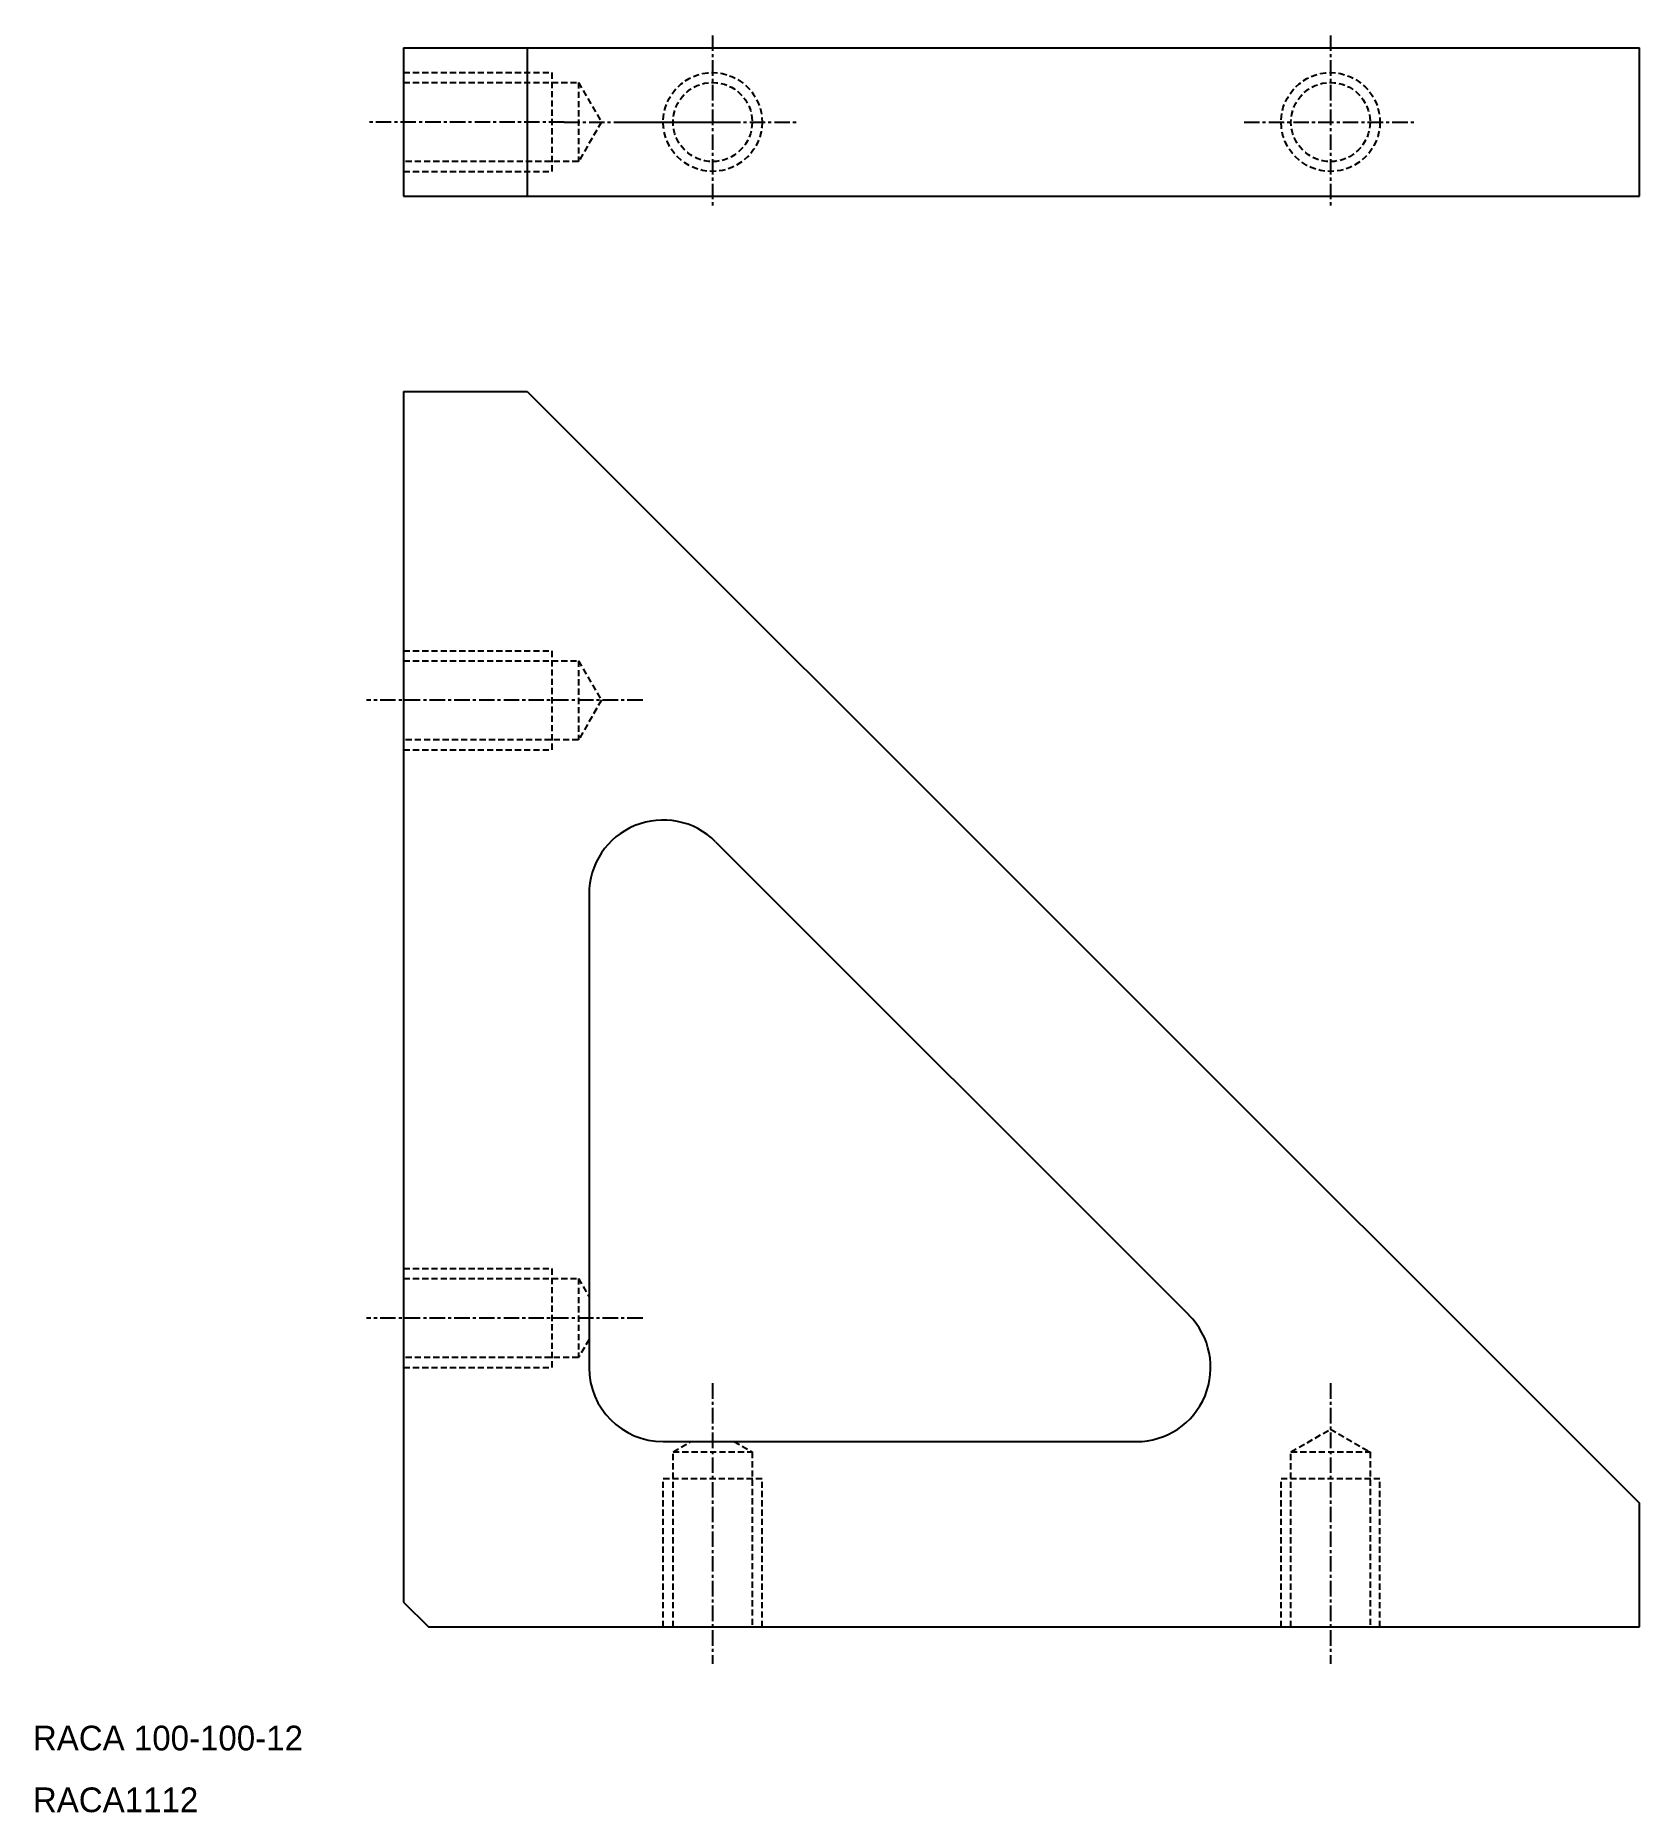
# Model space of a CAD drawing. Extents: x 8466 to 8596, y -635 to -492.
import ezdxf

# ---------------------------------------------------------------- set-up
doc = ezdxf.new("R2010")
doc.units = 0
doc.linetypes.add('CENTER', pattern=[2, 1.25, -0.25, 0.25, -0.25])
doc.linetypes.add('DASHED', pattern=[0.75, 0.5, -0.25])
doc.layers.get('0').update_dxf_attribs({"linetype": 'CONTINUOUS'})
doc.layers.add('CENTER', color=1, linetype='CENTER')

msp = doc.modelspace()

# ---------------------------------------------------------------- linework, layer by layer
at = {"color": 7, "linetype": 'CONTINUOUS'}
for p, q in [((8496.13, -492.54), (8496.13, -504.54)), ((8496.13, -492.54), (8596.13, -492.54)), ((8506.13, -492.54), (8506.13, -504.54)), ((8596.13, -504.54), (8596.13, -492.54)), ((8496.13, -504.54), (8596.13, -504.54)), ((8496.13, -520.35), (8506.13, -520.35)), ((8496.13, -520.35), (8496.13, -618.35)), ((8506.13, -520.35), (8596.13, -610.35)), ((8521.37, -556.8), (8559.67, -595.1)), ((8511.13, -561.04), (8511.13, -599.35)), ((8517.13, -605.35), (8555.43, -605.35)), ((8596.13, -620.35), (8596.13, -610.35)), ((8496.13, -618.35), (8498.13, -620.35)), ((8498.13, -620.35), (8596.13, -620.35))]:
    msp.add_line(p, q, dxfattribs=at)
at = {"color": 3, "linetype": 'DASHED'}
for p, q in [((8496.13, -494.54), (8508.13, -494.54)), ((8508.13, -494.54), (8508.13, -502.54)), ((8496.13, -495.34), (8510.28, -495.34)), ((8510.28, -495.34), (8512.13, -498.54)), ((8510.28, -495.34), (8510.28, -501.74)), ((8512.13, -498.54), (8510.28, -501.74)), ((8510.28, -501.74), (8496.13, -501.74)), ((8496.13, -502.54), (8508.13, -502.54)), ((8496.13, -541.35), (8508.13, -541.35)), ((8496.13, -542.15), (8510.28, -542.15)), ((8508.13, -541.35), (8508.13, -549.35)), ((8510.28, -542.15), (8512.13, -545.35)), ((8510.28, -542.15), (8510.28, -548.55)), ((8512.13, -545.35), (8510.28, -548.55)), ((8510.28, -548.55), (8496.13, -548.55)), ((8496.13, -549.35), (8508.13, -549.35)), ((8496.13, -591.35), (8508.13, -591.35)), ((8496.13, -592.15), (8510.28, -592.15)), ((8508.13, -591.35), (8508.13, -599.35)), ((8510.28, -592.15), (8510.28, -598.55)), ((8510.28, -592.15), (8511.13, -593.61)), ((8511.13, -597.08), (8510.28, -598.55)), ((8510.28, -598.55), (8496.13, -598.55)), ((8496.13, -599.35), (8508.13, -599.35)), ((8517.93, -606.19), (8519.39, -605.35)), ((8522.86, -605.35), (8524.33, -606.19)), ((8567.93, -606.19), (8571.13, -604.35)), ((8571.13, -604.35), (8574.33, -606.19)), ((8517.93, -606.19), (8524.33, -606.19)), ((8517.93, -620.35), (8517.93, -606.19)), ((8524.33, -606.19), (8524.33, -620.35)), ((8567.93, -606.19), (8574.33, -606.19)), ((8567.93, -620.35), (8567.93, -606.19)), ((8574.33, -606.19), (8574.33, -620.35)), ((8517.13, -608.35), (8525.13, -608.35)), ((8517.13, -620.35), (8517.13, -608.35)), ((8525.13, -620.35), (8525.13, -608.35)), ((8567.13, -608.35), (8575.13, -608.35)), ((8567.13, -620.35), (8567.13, -608.35)), ((8575.13, -620.35), (8575.13, -608.35))]:
    msp.add_line(p, q, dxfattribs=at)
for centre, radius in [((8521.13, -498.54), 4), ((8571.13, -498.54), 4), ((8521.13, -498.54), 3.2), ((8571.13, -498.54), 3.2)]:
    msp.add_circle(centre, radius, dxfattribs=at)
at = {"color": 7, "linetype": 'CONTINUOUS'}
for centre, start, end in [((8517.13, -561.04), 45, 180), ((8555.43, -599.35), 270, 45), ((8517.13, -599.35), 180, 270)]:
    msp.add_arc(centre, 6, start, end, dxfattribs=at)
at = {"layer": 'CENTER', "color": 1, "linetype": 'CENTER'}
for p, q in [((8521.13, -491.54), (8521.13, -505.54)), ((8571.13, -491.54), (8571.13, -505.54)), ((8509.13, -498.54), (8493.13, -498.54)), ((8509.13, -498.54), (8523.13, -498.54)), ((8514.13, -498.54), (8528.13, -498.54)), ((8564.13, -498.54), (8578.13, -498.54)), ((8515.48, -545.35), (8493.13, -545.35)), ((8515.48, -595.35), (8493.13, -595.35)), ((8521.13, -600.63), (8521.13, -623.35)), ((8571.13, -600.63), (8571.13, -623.35))]:
    msp.add_line(p, q, dxfattribs=at)

# ---------------------------------------------------------------- texts
at = {"color": 7, "linetype": 'CONTINUOUS'}
for s, p in [('RACA 100-100-12', (8466.13, -630.35)), ('RACA1112', (8466.13, -635.35))]:
    msp.add_text(s, height=2, dxfattribs=at).set_placement(p)

doc.saveas('drawing.dxf')
